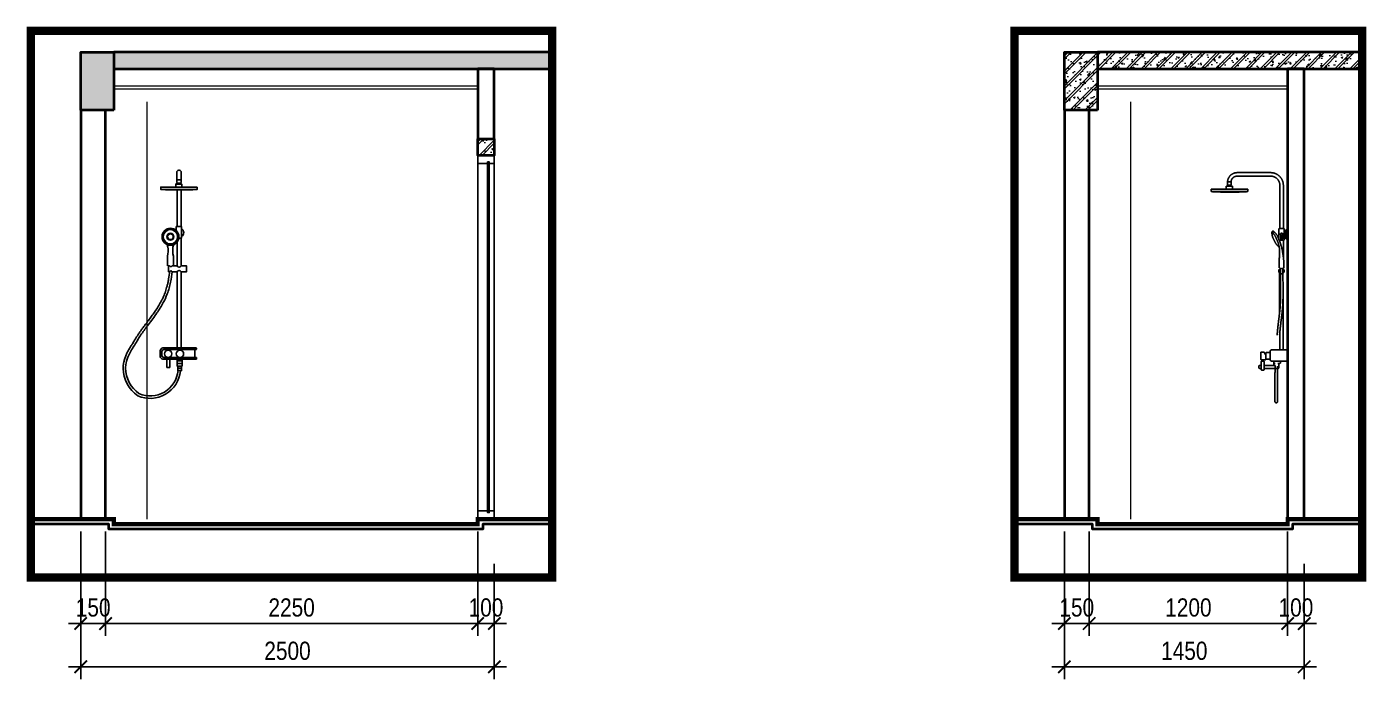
# Model space of a CAD drawing. Header units: inches. Extents: x 236662 to 497023, y -248575 to 81795.
# Drawn here: x 414621 to 422719, y -194063 to -190117 of the extents above; entities that cross this region are included whole.
import ezdxf

# ---------------------------------------------------------------- set-up
doc = ezdxf.new("R2010")
doc.units = ezdxf.units.IN
doc.header["$LTSCALE"] = 10
doc.header["$MEASUREMENT"] = 0
doc.linetypes.add('ACAD_ISO02W100', pattern=[15, 12, -3])
doc.linetypes.add('DASHED2', pattern=[0.375, 0.25, -0.125])
for name, color, linetype, lineweight in [('02. HP_BE TONG', 1, 'Continuous', 35), ('03. HP_TUONG', 2, 'Continuous', 35), ('06. HP_THAY 1', 134, 'Continuous', 15), ('06. HP_THAY 2', 147, 'Continuous', 13), ('09_HP_HATCH', 8, 'Continuous', 5)]:
    doc.layers.add(name, color=color, linetype=linetype, lineweight=lineweight)
for name, color, linetype in [('04. HP_CUA', 153, 'Continuous'), ('07. HP_KY HIEU', 43, 'Continuous'), ('08. HP_DIM', 118, 'Continuous'), ('10. HP_VAT DUNG 1', 144, 'Continuous')]:
    doc.layers.add(name, color=color, linetype=linetype)
doc.styles.add('text2', font='VHELVCN.TTF')
doc.dimstyles.new('AL-100 (1-50)', dxfattribs={"dimscale": 0.5, "dimtxt": 220, "dimasz": 150, "dimexe": 150, "dimexo": 150, "dimgap": 80, "dimtad": 1, "dimdec": 0, "dimzin": 9, "dimtxsty": 'text2', "dimblk": 'ARCHTICK', "dimcen": 1, "dimdle": 150, "dimclrd": 256, "dimclre": 256, "dimclrt": 7, "dimadec": 0, "dimazin": 0, "dimtfac": 1, "dimtdec": 0, "dimtix": 1, "dimtmove": 2, "dimatfit": 3, "dimldrblk": 'ARCHTICK', "dimfxl": 1, "dimtolj": 1, "dimtzin": 0, "dimlwd": -1, "dimlwe": -1, "dimarcsym": 0})

# ---------------------------------------------------------------- blocks, each defined once
blk = doc.blocks.new('_ArchTick')
at = {"color": 0, "linetype": 'ByBlock', "const_width": 0.15}
blk.add_lwpolyline([(-0.5, -0.5), (0.5, 0.5)], dxfattribs=at)
blk = doc.blocks.new('*D636')
at = {"layer": '08. HP_DIM', "transparency": 16777216}
for p, q in [((422244.1, -193366), (422244.1, -193801)), ((422344.1, -193366), (422344.1, -193801)), ((422244.1, -193726), (422169.1, -193726)), ((422344.1, -193726), (422244.1, -193726)), ((422344.1, -193726), (422419.1, -193726))]:
    blk.add_line(p, q, dxfattribs=at)
at = {"layer": 'Defpoints', "color": 0, "transparency": 16777216}
for p in [(422244.1, -193291), (422344.1, -193291), (422244.1, -193726)]:
    blk.add_point(p, dxfattribs=at)
at = {"layer": '08. HP_DIM', "transparency": 16777216, "xscale": 75, "yscale": 75, "zscale": 75}
blk.add_blockref('_ArchTick', (422244.1, -193726), dxfattribs=at)
at = {"layer": '08. HP_DIM', "transparency": 16777216, "xscale": 75, "yscale": 75, "zscale": 75, "rotation": 180}
blk.add_blockref('_ArchTick', (422344.1, -193726), dxfattribs=at)
at = {"layer": '08. HP_DIM', "color": 7, "transparency": 16777216, "insert": (422294.1, -193629.8), "char_height": 110, "attachment_point": 5, "style": 'text2'}
blk.add_mtext('\\A1;100', dxfattribs=at)
blk = doc.blocks.new('*D637')
at = {"layer": '08. HP_DIM', "transparency": 16777216}
for p, q in [((421044.1, -193170), (421044.1, -193801)), ((422244.1, -193170), (422244.1, -193801)), ((422319.1, -193726), (420969.1, -193726))]:
    blk.add_line(p, q, dxfattribs=at)
at = {"layer": 'Defpoints', "color": 0, "transparency": 16777216}
for p in [(421044.1, -193095), (422244.1, -193095), (421044.1, -193726)]:
    blk.add_point(p, dxfattribs=at)
at = {"layer": '08. HP_DIM', "transparency": 16777216, "xscale": 75, "yscale": 75, "zscale": 75, "rotation": 180}
blk.add_blockref('_ArchTick', (421044.1, -193726), dxfattribs=at)
at = {"layer": '08. HP_DIM', "transparency": 16777216, "xscale": 75, "yscale": 75, "zscale": 75}
blk.add_blockref('_ArchTick', (422244.1, -193726), dxfattribs=at)
at = {"layer": '08. HP_DIM', "color": 7, "transparency": 16777216, "insert": (421644.1, -193629.8), "char_height": 110, "attachment_point": 5, "style": 'text2'}
blk.add_mtext('\\A1;1200', dxfattribs=at)
blk = doc.blocks.new('*D638')
at = {"layer": '08. HP_DIM', "transparency": 16777216}
for p, q in [((421044.1, -193170), (421044.1, -193801)), ((420894.1, -193366), (420894.1, -193801)), ((420894.1, -193726), (420819.1, -193726)), ((421044.1, -193726), (420894.1, -193726)), ((421044.1, -193726), (421119.1, -193726))]:
    blk.add_line(p, q, dxfattribs=at)
at = {"layer": 'Defpoints', "color": 0, "transparency": 16777216}
for p in [(421044.1, -193095), (420894.1, -193291), (420894.1, -193726)]:
    blk.add_point(p, dxfattribs=at)
at = {"layer": '08. HP_DIM', "transparency": 16777216, "xscale": 75, "yscale": 75, "zscale": 75}
blk.add_blockref('_ArchTick', (420894.1, -193726), dxfattribs=at)
at = {"layer": '08. HP_DIM', "transparency": 16777216, "xscale": 75, "yscale": 75, "zscale": 75, "rotation": 180}
blk.add_blockref('_ArchTick', (421044.1, -193726), dxfattribs=at)
at = {"layer": '08. HP_DIM', "color": 7, "transparency": 16777216, "insert": (420969.1, -193629.8), "char_height": 110, "attachment_point": 5, "style": 'text2'}
blk.add_mtext('\\A1;150', dxfattribs=at)
blk = doc.blocks.new('*D639')
at = {"layer": '08. HP_DIM', "transparency": 16777216}
for p, q in [((420894.1, -193170), (420894.1, -194062.9)), ((422344.1, -193366), (422344.1, -194062.9)), ((422419.1, -193987.9), (420819.1, -193987.9))]:
    blk.add_line(p, q, dxfattribs=at)
at = {"layer": 'Defpoints', "color": 0, "transparency": 16777216}
for p in [(420894.1, -193095), (422344.1, -193291), (420894.1, -193987.9)]:
    blk.add_point(p, dxfattribs=at)
at = {"layer": '08. HP_DIM', "transparency": 16777216, "xscale": 75, "yscale": 75, "zscale": 75, "rotation": 180}
blk.add_blockref('_ArchTick', (420894.1, -193987.9), dxfattribs=at)
at = {"layer": '08. HP_DIM', "transparency": 16777216, "xscale": 75, "yscale": 75, "zscale": 75}
blk.add_blockref('_ArchTick', (422344.1, -193987.9), dxfattribs=at)
at = {"layer": '08. HP_DIM', "color": 7, "transparency": 16777216, "insert": (421619.1, -193891.7), "char_height": 110, "attachment_point": 5, "style": 'text2'}
blk.add_mtext('\\A1;1450', dxfattribs=at)
blk = doc.blocks.new('ÁDASDASDAA')
at = {"layer": '10. HP_VAT DUNG 1', "linetype": 'DASHED2', "ltscale": 150}
for p, q in [((46.9, 1023), (46.9, 760.4)), ((338.9, 982), (362.2, 982)), ((363.3, 1044.3), (342.4, 1044.3)), ((-1.9, 703.1), (-1.9, 750.7)), ((1.8, 754.5), (7.8, 754.5)), ((11.5, 750.7), (11.5, 703.1)), ((11.5, 739.2), (14.3, 739.2)), ((16.2, 737.3), (16.2, 715.5)), ((16.2, 735.1), (20.8, 735.1)), ((20.5, 735.1), (20.5, 759)), ((24.2, 762.8), (49.2, 762.8)), ((24.6, 731.3), (24.6, 723.8)), ((53, 759), (53, 694.6)), ((7.8, 699.4), (1.8, 699.4)), ((14.3, 713.7), (11.5, 713.7)), ((16.2, 720.1), (20.8, 720.1)), ((20.5, 690.9), (20.5, 720.1)), ((49.2, 690.9), (20.5, 690.9)), ((32, 700), (32, 717.3)), ((35.7, 721), (37.9, 721)), ((37.9, 696.2), (35.7, 696.2)), ((41.7, 717.3), (41.7, 700)), ((46.9, 690.9), (46.9, 681.1)), ((31.1, 497.6), (31.1, 512.5)), ((45.2, 497.6), (45.2, 512.5)), ((48.4, 255.9), (48.9, 493.5)), ((27, 28.3), (27.7, 352.7)), ((47.9, 28.2), (48.1, 121.2)), ((0, -32.1), (0, 20.8)), ((0, -20.8), (0, 0)), ((7.5, 28.3), (97.5, 28.3)), ((105, -32.1), (105, 20.8)), ((105, 12.9), (127.3, 12.9)), ((131, 9.1), (131, -24.8)), ((144.2, 15.3), (159, 15.2)), ((162.8, 11.5), (162.8, -27.2)), ((97.5, -39.6), (7.5, -39.6)), ((43.4, -39.6), (84, -39.6)), ((43.4, -49.4), (43.4, -39.6)), ((60, -53.1), (47.1, -53.1)), ((52.5, -39.6), (84, -39.6)), ((52.5, -79.5), (52.5, -53.1)), ((80.3, -53.1), (75, -53.1)), ((75.5, -66.6), (142.1, -66.6)), ((75.5, -83.3), (75.5, -66.6)), ((84, -39.6), (84, -49.4)), ((84, -56.9), (84, -66.6)), ((127.3, -28.5), (105, -28.5)), ((131.1, -27.2), (131.1, -14.6)), ((159, -30.9), (134.9, -30.9)), ((142.1, -90.4), (142.1, -44.1)), ((145.8, -40.3), (155.8, -40.3)), ((159.6, -44.1), (159.6, -90.4)), ((159.6, -66.6), (170.7, -66.6)), ((174.5, -70.4), (174.5, -79.5)), ((84, -83.3), (56.2, -83.3)), ((142.1, -83.3), (75.5, -83.3)), ((155.8, -94.1), (145.8, -94.1)), ((170.7, -83.3), (159.6, -83.3)), ((61.7, -247.8), (61.7, -284.1)), ((69.2, -291.6), (69.2, -291.6)), ((76.7, -243.8), (76.7, -284.1))]:
    blk.add_line(p, q, dxfattribs=at)
blk.add_lwpolyline([(103, 1100.1), (305, 1100.1, -0.414214), (363.4, 1041.7), (363.4, 1027.8, -0.414214), (359.6, 1024.1), (346.1, 1024.1, -0.414214), (342.4, 1027.8), (342.4, 1041.7, 0.414214), (305, 1079.1), (103, 1079.1)], format="xyb", dxfattribs=at)
for points in [[(26, 761.8), (26, 1023.9)], [(26, 588.8), (26, 691.8)]]:
    blk.add_lwpolyline(points, dxfattribs=at)
for points in [[(240.9, 999.4), (461.5, 999.4), (461.5, 985.1), (240.9, 985.1)], [(333.9, 1017.7), (370.8, 1017.7), (370.8, 999.4), (333.9, 999.4)], [(146.9, -30.9), (155.9, -30.9), (155.9, -40.3), (146.9, -40.3)]]:
    blk.add_lwpolyline(points, close=True, dxfattribs=at)
for centre, radius in [((36.8, 727.6), 6.6), ((37.3, 505.1), 16.4)]:
    blk.add_circle(centre, radius, dxfattribs=at)
for centre, radius, start, end in [((103, 1023), 77.1, 90, 180), ((103, 1023), 56.1, 90, 180), ((351.2, 3003.8), 2021.7, 266.87298, 273.12702), ((1.8, 750.7), 3.74, 90, 180), ((7.8, 750.7), 3.74, 0, 90), ((14.3, 737.3), 1.87, 0, 90), ((24.2, 759), 3.74, 90, 180), ((20.8, 731.3), 3.74, 0, 90), ((49.2, 759), 3.74, 0, 90), ((1.8, 703.1), 3.74, 180, 270), ((7.8, 703.1), 3.74, 270, 0), ((14.3, 715.5), 1.87, 270, 0), ((20.8, 723.8), 3.74, 270, 0), ((35.7, 717.3), 3.74, 90, 180), ((35.7, 700), 3.74, 180, 270), ((37.9, 717.3), 3.74, 0, 90), ((37.9, 700), 3.74, 270, 0), ((49.2, 694.6), 3.74, 270, 0), ((7.5, 20.8), 7.48, 90, 180), ((97.5, 20.8), 7.48, 0, 90), ((127.3, 9.1), 3.74, 0, 90), ((159, 11.5), 3.74, 0, 89.96096), ((7.5, -32.1), 7.48, 180, 270), ((47.1, -49.4), 3.74, 180, 270), ((56.2, -79.5), 3.74, 180, 270), ((80.3, -49.4), 3.74, 270, 0), ((80.3, -56.9), 3.74, 0, 90), ((97.5, -32.1), 7.48, 270, 0), ((127.3, -24.8), 3.74, 270, 0), ((134.9, -27.2), 3.74, 180, 270), ((145.8, -44.1), 3.74, 90, 180), ((155.8, -44.1), 3.74, 0, 90), ((159, -27.2), 3.74, 270, 0), ((170.7, -70.4), 3.74, 0, 90), ((170.7, -79.5), 3.74, 270, 0), ((145.8, -90.4), 3.74, 180, 270), ((155.8, -90.4), 3.74, 270, 0), ((69.2, -284.1), 7.48, 180, 270), ((69.2, -284.1), 7.48, 270, 0)]:
    blk.add_arc(centre, radius, start, end, dxfattribs=at)
for points, knots in [([(344.1, 1024.1), (343.5, 1022.7), (341.8, 1018.5), (337, 1018), (333.9, 1017.7)], [0, 0, 0, 0, 4.412344, 12.88897, 12.88897, 12.88897, 12.88897]), ([(360.6, 1024.1), (361.2, 1022.7), (362.9, 1018.5), (367.7, 1018), (370.8, 1017.7)], [0, 0, 0, 0, 4.412344, 12.88897, 12.88897, 12.88897, 12.88897]), ([(23.2, 523), (22.8, 530.4), (22, 547.3), (24, 577.5), (28.8, 607.6), (33, 636), (41.5, 666.6), (53.1, 699.5), (68.3, 730.9), (82.1, 742.2), (87.2, 746.3)], [0, 0, 0, 0, 22.364841, 50.62886, 90.689566, 113.7327, 136.66556, 185.691238, 219.104465, 238.695602, 238.695602, 238.695602, 238.695602]), ([(90.8, 739.6), (87.1, 734.2), (76.4, 718.5), (62.2, 691.3), (53.6, 664.3), (45.3, 617.9), (53.2, 573.2), (51, 533.2), (50.5, 524.4)], [0, 0, 0, 0, 19.821192, 56.980666, 91.588605, 104.347309, 197.910757, 224.472979, 224.472979, 224.472979, 224.472979]), ([(87.2, 746.3), (89.2, 745.9), (95.2, 744.4), (94.8, 730.3), (93.1, 713.9), (82.8, 693.1), (73.3, 673.4), (62.2, 659), (54.5, 653.6), (51.3, 651.3)], [0, 0, 0, 0, 5.679087, 17.00309, 34.212097, 58.674032, 84.163668, 100.472701, 112.254783, 112.254783, 112.254783, 112.254783]), ([(29.2, 490.8), (28.2, 450.1), (26.3, 375.6), (29.6, 281.5), (38.9, 211.5), (46.4, 148.3), (51, 81.7), (58.4, -3.8), (62.5, -112.4), (62, -198.3), (61.7, -247.8)], [0, 0, 0, 0, 122.223915, 223.577142, 281.946964, 334.080615, 414.34135, 482.079347, 591.673085, 740.018926, 740.018926, 740.018926, 740.018926]), ([(31.1, 512.5), (30.9, 513.7), (30.4, 516.1), (28.3, 517.4), (27.3, 518.1)], [0, 0, 0, 0, 3.348746, 7.030401, 7.030401, 7.030401, 7.030401]), ([(31.1, 497.6), (30.9, 496.5), (30.4, 494.1), (28.3, 492.8), (27.3, 492.1)], [0, 0, 0, 0, 3.348746, 7.030401, 7.030401, 7.030401, 7.030401]), ([(44.1, 490.4), (43.6, 469.5), (43.1, 448.7), (42.6, 415.2), (42.4, 402.6), (42.4, 381.8), (42.4, 373.5), (42.6, 357), (42.7, 348.8), (43.3, 324.1), (44.1, 307.7), (45.7, 284.6), (46.2, 277.8), (47.1, 268.8), (47.3, 266.5), (47.8, 261.9), (48, 259.5), (48.8, 252.6), (49.3, 247.9), (51, 233.9), (52.2, 224.6), (53.8, 211.9), (54.2, 208.6), (55, 202.1), (55.4, 198.8), (56.6, 189), (57.3, 182.5), (58.6, 170.7), (59.2, 165.5), (60, 157.5), (60.3, 154.7), (60.8, 149.1), (61, 146.2), (61.8, 137.8), (62.3, 132.2), (63.6, 115.4), (64.5, 104.2), (65.6, 89.3), (65.9, 85.6), (66.4, 79.1), (66.6, 76.4), (67, 70.9), (67.3, 68.1), (67.9, 59.8), (68.4, 54.3), (69.7, 37.6), (70.6, 26.5), (71.6, 11.6), (71.9, 7.8), (72.4, 0.3), (72.6, -3.5), (73.3, -14.9), (73.7, -22.4), (74.7, -45.1), (75.3, -60.2), (76.4, -98.3), (76.7, -121.4), (77.1, -167.4), (77, -190.4), (76.8, -236.5), (76.5, -259.6), (76.7, -243.8)], [0, 0, 0, 0, 167.623842, 167.623842, 269.288906, 269.288906, 335.942574, 335.942574, 402.596242, 402.596242, 535.903578, 535.903578, 591.115144, 591.115144, 610.088371, 610.088371, 629.061598, 629.061598, 667.008052, 667.008052, 742.900961, 742.900961, 769.149431, 769.149431, 795.397901, 795.397901, 847.894842, 847.894842, 889.429331, 889.429331, 911.858109, 911.858109, 934.286887, 934.286887, 979.144444, 979.144444, 1068.859557, 1068.859557, 1098.828686, 1098.828686, 1121.082469, 1121.082469, 1143.336253, 1143.336253, 1187.84382, 1187.84382, 1276.858955, 1276.858955, 1306.966026, 1306.966026, 1337.073098, 1337.073098, 1397.287241, 1397.287241, 1517.715527, 1517.715527, 1701.519191, 1701.519191, 1885.322854, 1885.322854, 2070.350351, 2070.350351, 2070.350351, 2070.350351]), ([(45.2, 512.5), (45.4, 513.7), (45.9, 516.1), (47.9, 517.4), (49, 518.1)], [0, 0, 0, 0, 3.348746, 7.030401, 7.030401, 7.030401, 7.030401]), ([(45.2, 497.6), (45.3, 496.4), (45.6, 494.1), (47.9, 493.7), (48.9, 493.5)], [0, 0, 0, 0, 3.348746, 6.223772, 6.223772, 6.223772, 6.223772]), ([(133.2, 2.7), (135.2, 2.8), (138.9, 3), (138.5, 9.3), (141.2, 12.9), (143.5, 14.7), (144.2, 15.3)], [0, 0, 0, 0, 5.042369, 9.315869, 15.551203, 18.197125, 18.197125, 18.197125, 18.197125])]:
    blk.add_open_spline(points, degree=3, knots=knots, dxfattribs=at)
blk = doc.blocks.new('*D641')
at = {"layer": '08. HP_DIM', "transparency": 16777216}
for p, q in [((417347.1, -193366), (417347.1, -193801)), ((417447.1, -193366), (417447.1, -193801)), ((417347.1, -193726), (417272.1, -193726)), ((417447.1, -193726), (417347.1, -193726)), ((417447.1, -193726), (417522.1, -193726))]:
    blk.add_line(p, q, dxfattribs=at)
at = {"layer": 'Defpoints', "color": 0, "transparency": 16777216}
for p in [(417347.1, -193291), (417447.1, -193291), (417347.1, -193726)]:
    blk.add_point(p, dxfattribs=at)
at = {"layer": '08. HP_DIM', "transparency": 16777216, "xscale": 75, "yscale": 75, "zscale": 75}
blk.add_blockref('_ArchTick', (417347.1, -193726), dxfattribs=at)
at = {"layer": '08. HP_DIM', "transparency": 16777216, "xscale": 75, "yscale": 75, "zscale": 75, "rotation": 180}
blk.add_blockref('_ArchTick', (417447.1, -193726), dxfattribs=at)
at = {"layer": '08. HP_DIM', "color": 7, "transparency": 16777216, "insert": (417397.1, -193629.8), "char_height": 110, "attachment_point": 5, "style": 'text2'}
blk.add_mtext('\\A1;100', dxfattribs=at)
blk = doc.blocks.new('*D642')
at = {"layer": '08. HP_DIM', "transparency": 16777216}
for p, q in [((415097.1, -193170), (415097.1, -193801)), ((417347.1, -193170), (417347.1, -193801)), ((417422.1, -193726), (415022.1, -193726))]:
    blk.add_line(p, q, dxfattribs=at)
at = {"layer": 'Defpoints', "color": 0, "transparency": 16777216}
for p in [(415097.1, -193095), (417347.1, -193095), (415097.1, -193726)]:
    blk.add_point(p, dxfattribs=at)
at = {"layer": '08. HP_DIM', "transparency": 16777216, "xscale": 75, "yscale": 75, "zscale": 75, "rotation": 180}
blk.add_blockref('_ArchTick', (415097.1, -193726), dxfattribs=at)
at = {"layer": '08. HP_DIM', "transparency": 16777216, "xscale": 75, "yscale": 75, "zscale": 75}
blk.add_blockref('_ArchTick', (417347.1, -193726), dxfattribs=at)
at = {"layer": '08. HP_DIM', "color": 7, "transparency": 16777216, "insert": (416222.1, -193629.8), "char_height": 110, "attachment_point": 5, "style": 'text2'}
blk.add_mtext('\\A1;2250', dxfattribs=at)
blk = doc.blocks.new('*D643')
at = {"layer": '08. HP_DIM', "transparency": 16777216}
for p, q in [((415097.1, -193170), (415097.1, -193801)), ((414947.1, -193366), (414947.1, -193801)), ((414947.1, -193726), (414872.1, -193726)), ((415097.1, -193726), (414947.1, -193726)), ((415097.1, -193726), (415172.1, -193726))]:
    blk.add_line(p, q, dxfattribs=at)
at = {"layer": 'Defpoints', "color": 0, "transparency": 16777216}
for p in [(415097.1, -193095), (414947.1, -193291), (414947.1, -193726)]:
    blk.add_point(p, dxfattribs=at)
at = {"layer": '08. HP_DIM', "transparency": 16777216, "xscale": 75, "yscale": 75, "zscale": 75}
blk.add_blockref('_ArchTick', (414947.1, -193726), dxfattribs=at)
at = {"layer": '08. HP_DIM', "transparency": 16777216, "xscale": 75, "yscale": 75, "zscale": 75, "rotation": 180}
blk.add_blockref('_ArchTick', (415097.1, -193726), dxfattribs=at)
at = {"layer": '08. HP_DIM', "color": 7, "transparency": 16777216, "insert": (415022.1, -193629.8), "char_height": 110, "attachment_point": 5, "style": 'text2'}
blk.add_mtext('\\A1;150', dxfattribs=at)
blk = doc.blocks.new('*D644')
at = {"layer": '08. HP_DIM', "transparency": 16777216}
for p, q in [((414947.1, -193170), (414947.1, -194062.9)), ((417447.1, -193366), (417447.1, -194062.9)), ((417522.1, -193987.9), (414872.1, -193987.9))]:
    blk.add_line(p, q, dxfattribs=at)
at = {"layer": 'Defpoints', "color": 0, "transparency": 16777216}
for p in [(414947.1, -193095), (417447.1, -193291), (414947.1, -193987.9)]:
    blk.add_point(p, dxfattribs=at)
at = {"layer": '08. HP_DIM', "transparency": 16777216, "xscale": 75, "yscale": 75, "zscale": 75, "rotation": 180}
blk.add_blockref('_ArchTick', (414947.1, -193987.9), dxfattribs=at)
at = {"layer": '08. HP_DIM', "transparency": 16777216, "xscale": 75, "yscale": 75, "zscale": 75}
blk.add_blockref('_ArchTick', (417447.1, -193987.9), dxfattribs=at)
at = {"layer": '08. HP_DIM', "color": 7, "transparency": 16777216, "insert": (416197.1, -193891.7), "char_height": 110, "attachment_point": 5, "style": 'text2'}
blk.add_mtext('\\A1;2500', dxfattribs=at)
blk = doc.blocks.new('*U308')
for p, q in [((0, 50), (0, 2150)), ((100, 50), (100, 2150))]:
    blk.add_line(p, q)
for points in [[(0, 2150), (60, 2150), (60, 2160), (70, 2160), (70, 2150), (100, 2150), (100, 2200), (0, 2200)], [(0, 0), (100, 0), (100, 50), (70, 50), (70, 40), (60, 40), (60, 50), (0, 50)]]:
    blk.add_lwpolyline(points, close=True)
at = {"color": 8}
blk.add_lwpolyline([(70, 40), (60, 40), (60, 2160), (70, 2160)], close=True, dxfattribs=at)
blk = doc.blocks.new('47575677667767')
at = {"ltscale": 0.5}
for p, q in [((250100, -6615.7), (250074, -6615.7)), ((250074.6, -6899.3), (250074.6, -6678)), ((250074.6, -6678), (250097.8, -6678)), ((250097.8, -6678), (250097.8, -6898.6)), ((250097.8, -6898.6), (250097.8, -6899.3)), ((250074.6, -7137.4), (250074.6, -6968.7)), ((250097.8, -6991.4), (250097.8, -7137.4)), ((250074.6, -7632.7), (250074.6, -7172.1)), ((250097.8, -7172.1), (250097.8, -7632.7)), ((249980.8, -7699.5), (249980.8, -7692.8)), ((249981.7, -7641.4), (249981.7, -7634.5)), ((249982.7, -7690.9), (250179.3, -7690.9)), ((249983.6, -7632.7), (250184.4, -7632.7)), ((250179.3, -7643.3), (249983.6, -7643.3)), ((249992.2, -7643.3), (249992.2, -7690.9)), ((250190.5, -7679.7), (250190.5, -7654.5)), ((250201.3, -7650), (250201.3, -7684.2)), ((250185.2, -7701.3), (249982.7, -7701.3)), ((250142.2, -7705.1), (250142.2, -7748.6)), ((250157, -7701.3), (250146, -7701.3)), ((250146, -7752.3), (250157, -7752.3)), ((250160.7, -7748.6), (250160.7, -7705.1))]:
    blk.add_line(p, q, dxfattribs=at)
for points in [[(250074, -6570.2), (250074, -6632.2, 0.414214), (250077.8, -6635.9), (250096.2, -6635.9, 0.414214), (250100, -6632.2), (250100, -6569.7, 0.414214), (250088.8, -6558.5), (250085.3, -6558.5)], [(250113, -7004.9, -3.691708), (250164.4, -7004.9, -1.706693)], [(250424.6, -7756.2, -0.24126), (250336.3, -7922.6, -0.508841), (250077.5, -7772.2, -0.508841)], [(250409.6, -7756, -0.239239), (250328.9, -7909.4, -0.506148), (250092.4, -7770.6)]]:
    blk.add_lwpolyline(points, format="xyb", dxfattribs=at)
for points in [[(249976.6, -6660.7), (250197.2, -6660.7), (250197.2, -6674.9), (249976.6, -6674.9)], [(250069.6, -6642.4), (250106.5, -6642.4), (250106.5, -6660.7), (250069.6, -6660.7)], [(250146.7, -7690.9), (250157, -7690.9), (250157, -7701.3), (250146.7, -7701.3)], [(250067, -7701.3), (250099, -7701.3), (250099, -7711.7), (250067, -7711.7)], [(250067.2, -7711.7), (250099, -7711.7), (250099, -7727.2), (250067.2, -7727.2)], [(250068.4, -7727.2), (250099, -7727.2), (250099, -7742.8), (250068.4, -7742.8)], [(250071, -7742.8), (250095, -7742.8), (250095, -7756.4), (250071, -7756.4)], [(250071.9, -7756.4), (250095, -7756.4), (250095, -7770.6), (250071.9, -7770.6)]]:
    blk.add_lwpolyline(points, close=True, dxfattribs=at)
for points in [[(250088.3, -6968.7), (250071, -6968.7), (250071, -6899.3), (250103.2, -6899.3), (250103.2, -6924.3)], [(250121.2, -7136.9), (250121.2, -7077.3), (250123.3, -7063.2), (250123.9, -7052.9), (250124.5, -7044.9), (250124.3, -7034.4), (250123.3, -7024.6), (250121.5, -7018.1), (250119.9, -7013.6), (250113, -7004.9)], [(250156.2, -7136.9), (250156.2, -7077.3), (250154.1, -7063.2), (250153.5, -7052.9), (250152.9, -7044.9), (250153.1, -7034.4), (250154.1, -7024.6), (250155.9, -7018.1), (250157.5, -7013.6), (250164.4, -7004.9)], [(250074.6, -7172.1), (250041.5, -7172.1), (250041.5, -7137.4), (250074.6, -7137.4)], [(250097.8, -7137.4), (250128.3, -7137.4)], [(250128.3, -7172.1), (250097.8, -7172.1)], [(250144.2, -7137.4), (250149.5, -7137.4), (250149.5, -7172.1), (250144.2, -7172.1)]]:
    blk.add_lwpolyline(points, dxfattribs=at)
for centre, radius in [((250138.7, -6960.9), 51), ((250138.7, -6960.9), 43.5), ((250138.7, -6960.9), 21), ((250138.7, -6960.9), 17.3), ((250081.2, -7668.7), 22.2), ((250152.9, -7668.7), 22.2)]:
    blk.add_circle(centre, radius, dxfattribs=at)
for centre, radius, start, end in [((250085.5, -6570), 11.5, 91.35098, 181.35098), ((250086.9, -4656.3), 2021.7, 266.87298, 273.12702), ((250087.1, -6935.6), 29.1, 123.73605, 236.26395), ((250087.1, -6935.6), 29.1, 36.38976, 56.47421), ((250086.2, -7132.1), 12.8, 204.33416, 335.66584), ((250086.2, -7177.4), 12.8, 24.33416, 155.66584), ((250136.3, -7132), 9.64, 214.13056, 325.86944), ((250136.3, -7177.5), 9.64, 34.13056, 145.86944), ((249982.7, -7692.8), 1.87, 90, 180), ((249983.6, -7634.5), 1.87, 90, 180), ((249983.6, -7641.4), 1.87, 180, 270), ((250179.3, -7654.5), 11.2, 0, 90), ((250179.3, -7679.7), 11.2, 270, 0), ((250179.3, -7654.5), 22.5, 11.59357, 76.82501), ((250179.3, -7679.7), 22.5, 285.33044, 348.40643), ((249982.7, -7699.5), 1.87, 180, 270), ((250146, -7705.1), 3.74, 90, 180), ((250146, -7748.6), 3.74, 180, 270), ((250157, -7705.1), 3.74, 0, 90), ((250157, -7748.6), 3.74, 270, 0)]:
    blk.add_arc(centre, radius, start, end, dxfattribs=at)
for points, knots in [([(250079.8, -6635.9), (250079.2, -6637.4), (250077.5, -6641.6), (250072.7, -6642), (250069.6, -6642.4)], [0, 0, 0, 0, 4.412344, 12.88897, 12.88897, 12.88897, 12.88897]), ([(250096.2, -6635.9), (250096.8, -6637.4), (250098.6, -6641.6), (250103.3, -6642), (250106.5, -6642.4)], [0, 0, 0, 0, 4.412344, 12.88897, 12.88897, 12.88897, 12.88897]), ([(250128.3, -7172.1), (250131.1, -7193.4), (250137.1, -7239.1), (250155, -7302.3), (250183.1, -7364.8), (250222, -7426.4), (250268.7, -7487.4), (250316, -7549.8), (250353.4, -7612.7), (250390, -7669.6), (250406.6, -7718.9), (250410.2, -7744.9), (250409.6, -7756)], [0, 0, 0, 0, 64.336461, 138.382204, 196.012016, 269.307627, 356.165338, 426.743781, 503.813355, 575.712237, 628.727992, 658.509454, 658.509454, 658.509454, 658.509454]), ([(250143.1, -7170.1), (250145.2, -7185.7), (250147.2, -7201.1), (250150.6, -7221), (250151.4, -7225.6), (250153, -7233.5), (250153.7, -7236.7), (250155.1, -7243.2), (250155.8, -7246.4), (250158.1, -7256), (250159.8, -7262.4), (250164.6, -7279.1), (250167.9, -7289.4), (250175.3, -7309.3), (250179.2, -7319), (250186.3, -7334.6), (250189.2, -7340.6), (250194.7, -7351.5), (250197.3, -7356.4), (250202.7, -7366.1), (250205.5, -7370.9), (250214, -7385.3), (250220.1, -7394.7), (250232, -7412.5), (250237.9, -7420.9), (250249.8, -7437.5), (250255.9, -7445.8), (250268.8, -7462.9), (250275.5, -7471.7), (250287, -7486.8), (250291.7, -7493), (250301.1, -7505.6), (250305.8, -7511.9), (250313.9, -7523), (250317.4, -7527.8), (250322.5, -7535.2), (250324.2, -7537.7), (250329.3, -7545.2), (250332.7, -7550.3), (250339.2, -7560.5), (250342.4, -7565.6), (250352, -7580.9), (250358.2, -7591.1), (250366.3, -7604.1), (250368, -7607), (250371.6, -7612.8), (250373.4, -7615.7), (250378.9, -7624.4), (250382.5, -7630.3), (250388.8, -7641), (250391.4, -7645.6), (250396.6, -7655.2), (250399.2, -7660), (250403.2, -7668.5), (250404.8, -7672), (250407.9, -7679), (250409.3, -7682.6), (250413.4, -7693.3), (250415.8, -7700.6), (250418.9, -7711.5), (250419.8, -7715), (250421, -7720.1), (250421.3, -7721.7), (250422, -7724.7), (250422.3, -7726.3), (250423.1, -7731), (250423.6, -7734.3), (250424.4, -7741), (250424.6, -7744.5), (250424.8, -7750.9), (250424.8, -7753.8), (250424.6, -7756.7)], [0, 0, 0, 0, 47.136875, 47.136875, 61.740994, 61.740994, 71.968173, 71.968173, 82.195352, 82.195352, 102.649711, 102.649711, 135.96328, 135.96328, 168.47851, 168.47851, 189.107263, 189.107263, 206.286421, 206.286421, 223.465579, 223.465579, 257.823895, 257.823895, 288.933317, 288.933317, 320.042739, 320.042739, 353.42864, 353.42864, 376.82097, 376.82097, 400.213301, 400.213301, 417.574727, 417.574727, 426.519042, 426.519042, 444.407672, 444.407672, 462.296301, 462.296301, 498.07356, 498.07356, 508.296457, 508.296457, 518.519355, 518.519355, 538.965149, 538.965149, 554.551562, 554.551562, 570.323734, 570.323734, 581.187382, 581.187382, 592.05103, 592.05103, 613.778326, 613.778326, 624.329937, 624.329937, 628.857836, 628.857836, 633.385735, 633.385735, 642.441533, 642.441533, 651.497331, 651.497331, 658.509454, 658.509454, 658.509454, 658.509454])]:
    blk.add_open_spline(points, degree=3, knots=knots, dxfattribs=at)

msp = doc.modelspace()

# ---------------------------------------------------------------- hatches: boundary and pattern name
at = {"layer": '09_HP_HATCH'}
h = msp.add_hatch(dxfattribs=at)
h.set_pattern_fill('CHAU-01', color=256, scale=15, pattern_type=2)
h.set_pattern_definition([(50, (107146.62, 0), (107.589027, -9.41282), [11.25, -123.75]), (355, (107146.62, 0), (-20.8127, 112.82882), [9, -99]), (100.4514, (107155.59, -0.78), (86.776407, 103.41593), [9.56103, -105.171317]), (46.1842, (107146.62, 30), (160.086157, -24.82785), [16.875, -185.625]), (96.6356, (107159.96, 27.93), (140.199406, 146.11768), [14.34154, -157.75695]), (351.1842, (107146.62, 30), (140.19929, 146.11779), [13.5, -148.5]), (21, (107161.62, 22.5), (89.536058, -60.392834), [11.25, -123.75]), (326, (107161.62, 22.5), (36.4973, 108.772507), [9, -99]), (71.4514, (107169.08, 17.47), (126.033394, 48.379575), [9.56103, -105.171317]), (37.5, (107146.62, 0), (1.8239783, 49.934078), [0, -97.8, 0, -100.5, 0, -99.375]), (7.5, (107146.62, 0), (39.460431, 59.161757), [0, -57.3, 0, -95.55, 0, -37.875]), (327.5, (107113.17, 0), (80.0733654, -3.3832308), [0, -37.5, 0, -117, 0, -155.25]), (317.5, (107098.17, 0), (87.477925, 15.015747), [0, -48.75, 0, -77.7, 0, -110.25]), (45, (107146.62, 0), (-45.078057, 45.078057), []), (45, (107146.62, 18.375), (-45.078057, 45.078057), [])])
h.paths.add_polyline_path([(417797.1, -190271), (415147.1, -190271), (415147.1, -190371), (417797.1, -190371)])
h.paths.add_polyline_path([(415147.1, -190621), (414947.1, -190621), (414947.1, -190271), (415147.1, -190271)])
h = msp.add_hatch(dxfattribs=at)
h.set_pattern_fill('CHAU-01', color=256, scale=15, pattern_type=2)
h.set_pattern_definition([(50, (113093.58, 0), (107.589027, -9.41282), [11.25, -123.75]), (355, (113093.58, 0), (-20.8127, 112.82882), [9, -99]), (100.4514, (113102.55, -0.78), (86.776407, 103.41593), [9.56103, -105.171317]), (46.1842, (113093.58, 30), (160.086157, -24.82785), [16.875, -185.625]), (96.6356, (113106.92, 27.93), (140.199406, 146.11768), [14.34154, -157.75695]), (351.1842, (113093.58, 30), (140.19929, 146.11779), [13.5, -148.5]), (21, (113108.58, 22.5), (89.536058, -60.392834), [11.25, -123.75]), (326, (113108.58, 22.5), (36.4973, 108.772507), [9, -99]), (71.4514, (113116.04, 17.47), (126.033394, 48.379575), [9.56103, -105.171317]), (37.5, (113093.58, 0), (1.8239783, 49.934078), [0, -97.8, 0, -100.5, 0, -99.375]), (7.5, (113093.58, 0), (39.460431, 59.161757), [0, -57.3, 0, -95.55, 0, -37.875]), (327.5, (113060.13, 0), (80.0733654, -3.3832308), [0, -37.5, 0, -117, 0, -155.25]), (317.5, (113045.13, 0), (87.477925, 15.015747), [0, -48.75, 0, -77.7, 0, -110.25]), (45, (113093.58, 0), (-45.078057, 45.078057), []), (45, (113093.58, 18.375), (-45.078057, 45.078057), [])])
h.paths.add_polyline_path([(422694.1, -190271), (421094.1, -190271), (421094.1, -190371), (422694.1, -190371)])
h.paths.add_polyline_path([(421094.1, -190621), (420894.1, -190621), (420894.1, -190271), (421094.1, -190271)])
h = msp.add_hatch(dxfattribs=at)
h.set_pattern_fill('CHAU-01', color=256, scale=15, pattern_type=2)
h.set_pattern_definition([(50, (309607.34, -273958.85), (107.58903, -9.41282), [11.25, -123.75]), (355, (309607.34, -273958.85), (-20.8127, 112.82882), [9, -99]), (100.4514, (309616.31, -273959.64), (86.77641, 103.41593), [9.56103, -105.17132]), (46.1842, (309607.34, -273928.85), (160.08616, -24.82785), [16.875, -185.625]), (96.6356, (309620.68, -273930.92), (140.1994, 146.11768), [14.34154, -157.75695]), (351.1842, (309607.34, -273928.85), (140.1993, 146.1178), [13.5, -148.5]), (21, (309622.34, -273936.35), (89.53606, -60.392834), [11.25, -123.75]), (326, (309622.34, -273936.35), (36.4973, 108.77251), [9, -99]), (71.4514, (309629.8, -273941.38), (126.033394, 48.379575), [9.56103, -105.17132]), (37.5, (309607.342, -273958.85), (1.823978, 49.934078), [0, -97.8, 0, -100.5, 0, -99.375]), (7.5, (309607.34, -273958.85), (39.46043, 59.161757), [0, -57.3, 0, -95.55, 0, -37.875]), (327.5, (309573.892, -273958.85), (80.073365, -3.383231), [0, -37.5, 0, -117, 0, -155.25]), (317.5, (309558.89, -273958.85), (87.477925, 15.015747), [0, -48.75, 0, -77.7, 0, -110.25]), (45, (309607.34, -273958.85), (-45.078057, 45.078057), []), (45, (309607.34, -273940.477), (-45.078057, 45.078057), [])])
h.paths.add_polyline_path([(417447.1, -190795), (417447.1, -190895), (417347.1, -190895), (417347.1, -190795)])

# ---------------------------------------------------------------- linework, layer by layer
at = {"layer": '02. HP_BE TONG'}
for points in [[(415147.1, -190621), (414947.1, -190621), (414947.1, -190271), (415147.1, -190271)], [(417797.1, -190271), (415147.1, -190271), (415147.1, -190371), (417797.1, -190371)], [(421094.1, -190621), (420894.1, -190621), (420894.1, -190271), (421094.1, -190271)], [(422694.1, -190271), (421094.1, -190271), (421094.1, -190371), (422694.1, -190371)], [(417447.1, -190795), (417447.1, -190895), (417347.1, -190895), (417347.1, -190795)]]:
    msp.add_lwpolyline(points, close=True, dxfattribs=at)
at = {"layer": '02. HP_BE TONG', "const_width": 25}
for points in [[(417797.1, -193095), (417347.1, -193095), (417347.1, -193125), (415147.1, -193125), (415147.1, -193095), (414645.8, -193095)], [(422694.1, -193095), (422244.1, -193095), (422244.1, -193125), (421094.1, -193125), (421094.1, -193095), (420592.8, -193095)]]:
    msp.add_lwpolyline(points, dxfattribs=at)
at = {"layer": '02. HP_BE TONG'}
for points in [[(417797.1, -193125), (417377.1, -193125), (417377.1, -193155), (415117.1, -193155), (415117.1, -193125), (414645.8, -193125)], [(422694.1, -193125), (422274.1, -193125), (422274.1, -193155), (421064.1, -193155), (421064.1, -193125), (420592.8, -193125)]]:
    msp.add_lwpolyline(points, dxfattribs=at)
at = {"layer": '03. HP_TUONG'}
for points in [[(417447.1, -190371), (417347.1, -190371), (417347.1, -190795), (417447.1, -190795)], [(422344.1, -190371), (422244.1, -190371), (422244.1, -193095), (422344.1, -193095)], [(415097.1, -190621), (414947.1, -190621), (414947.1, -193095), (415097.1, -193095)], [(421044.1, -190621), (420894.1, -190621), (420894.1, -193095), (421044.1, -193095)]]:
    msp.add_lwpolyline(points, close=True, dxfattribs=at)
at = {"layer": '06. HP_THAY 1'}
msp.add_lwpolyline([(417447.1, -190895), (417347.1, -190895), (417347.1, -193095), (417447.1, -193095)], close=True, dxfattribs=at)
at = {"layer": '06. HP_THAY 2'}
for p, q in [((415347.1, -190571), (415347.1, -193095)), ((421294.1, -190571), (421294.1, -193095))]:
    msp.add_line(p, q, dxfattribs=at)
for points in [[(417347.1, -190495), (415147.1, -190495), (415147.1, -190475), (417347.1, -190475)], [(422244.1, -190495), (421094.1, -190495), (421094.1, -190475), (422244.1, -190475)]]:
    msp.add_lwpolyline(points, close=True, dxfattribs=at)
at = {"layer": '07. HP_KY HIEU', "linetype": 'ACAD_ISO02W100', "ltscale": 5, "const_width": 50}
for points in [[(417797.1, -190142.4), (414645.8, -190142.4), (414645.8, -193447.6), (417797.1, -193447.6)], [(422694.1, -190142.4), (420592.8, -190142.4), (420592.8, -193447.6), (422694.1, -193447.6)]]:
    msp.add_lwpolyline(points, close=True, dxfattribs=at)

# ---------------------------------------------------------------- block references
at = {"layer": '04. HP_CUA'}
msp.add_blockref('*U308', (417347.1, -193095), dxfattribs=at)
at = {"layer": '06. HP_THAY 2', "xscale": -1}
msp.add_blockref('ÁDASDASDAA', (422244.1, -192099.6), dxfattribs=at)
at = {"layer": '10. HP_VAT DUNG 1', "xscale": -1}
msp.add_blockref('47575677667767', (665628.1, -184426.3), dxfattribs=at)

# ---------------------------------------------------------------- dimensions: what is measured, and where the dimension line sits
at = {"layer": '08. HP_DIM'}
for base, p1, p2, picture, middle in [((414947.1, -193726), (415097.1, -193095), (414947.1, -193291), '*D643', (415022.1, -193629.8)), ((414947.1, -193987.9), (417447.1, -193291), (414947.1, -193095), '*D644', (416197.1, -193891.7)), ((415097.1, -193726), (417347.1, -193095), (415097.1, -193095), '*D642', (416222.1, -193629.8)), ((420894.1, -193726), (421044.1, -193095), (420894.1, -193291), '*D638', (420969.1, -193629.8)), ((420894.1, -193987.9), (422344.1, -193291), (420894.1, -193095), '*D639', (421619.1, -193891.7)), ((421044.1, -193726), (422244.1, -193095), (421044.1, -193095), '*D637', (421644.1, -193629.8)), ((417347.1, -193726), (417447.1, -193291), (417347.1, -193291), '*D641', (417397.1, -193629.8)), ((422244.1, -193726), (422344.1, -193291), (422244.1, -193291), '*D636', (422294.1, -193629.8))]:
    dim = msp.add_linear_dim(base=base, p1=p1, p2=p2, angle=180, dimstyle='AL-100 (1-50)', dxfattribs=at)
    dim.commit()
    dim.dimension.update_dxf_attribs({"geometry": picture, "text_midpoint": middle})

doc.saveas('drawing.dxf')
